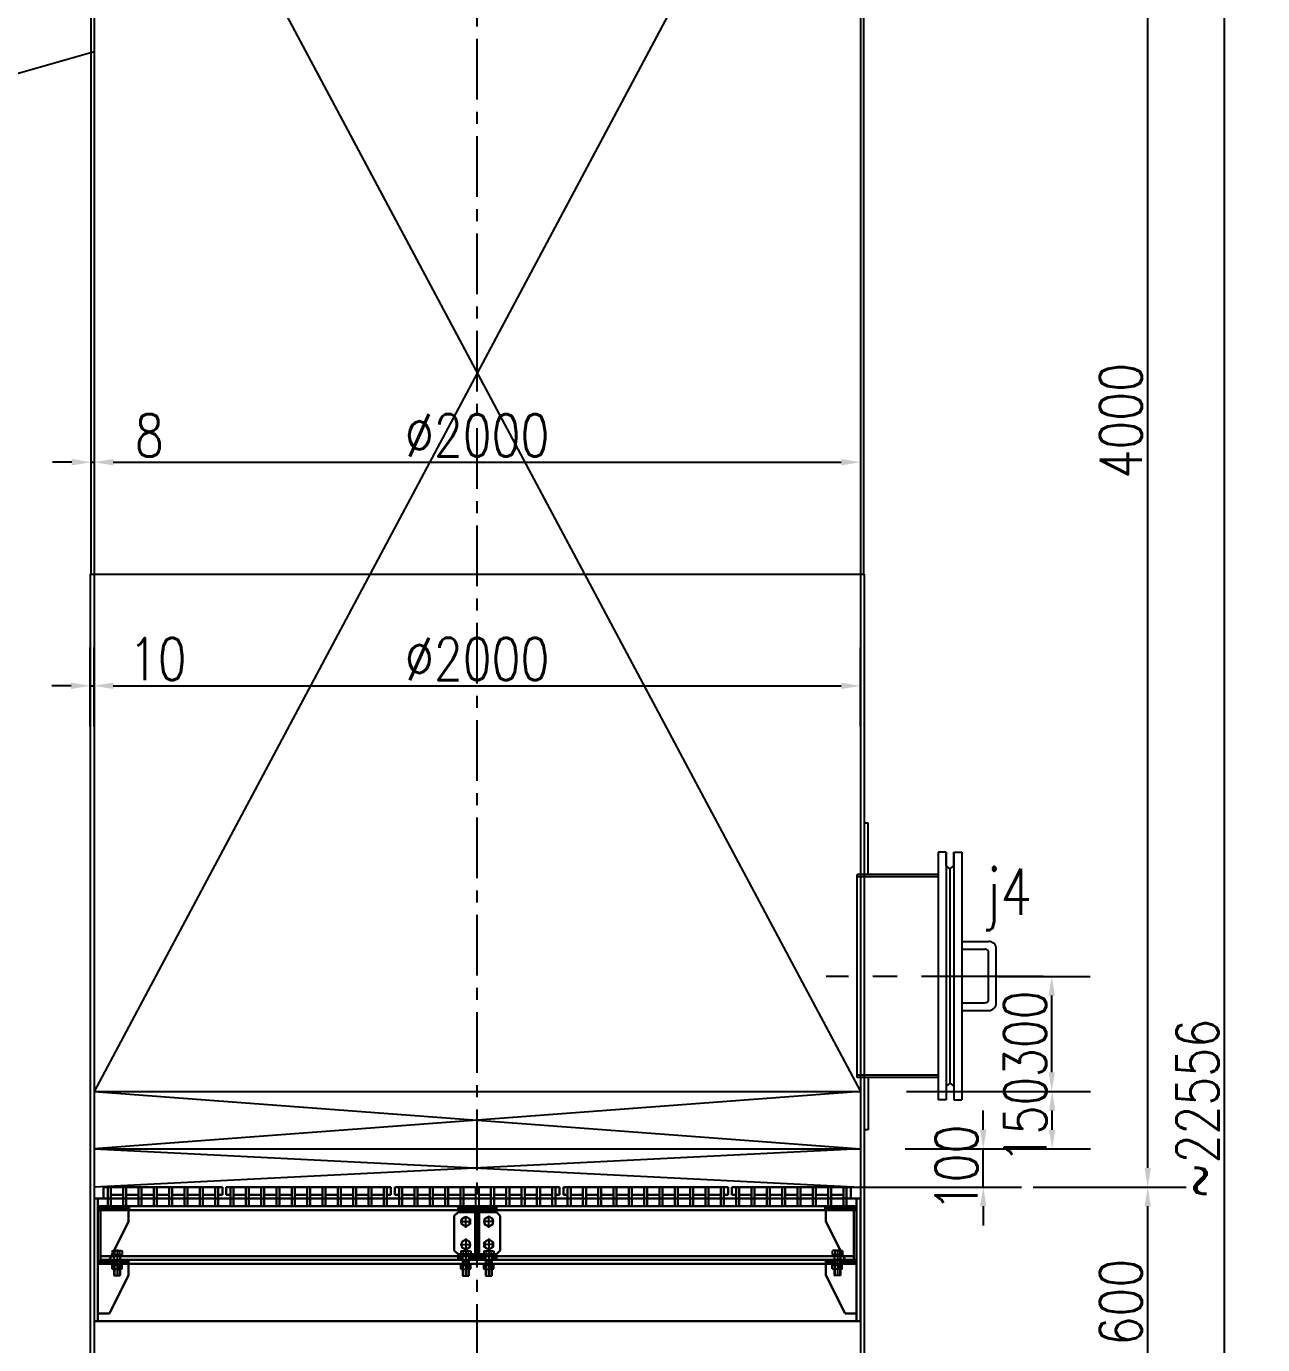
# Model space of a CAD drawing. Header units: millimetres. Extents: x -1286879 to -1269059, y -656245 to -631015.
# Drawn here: x -1284008 to -1280782, y -644098 to -640657 of the extents above; entities that cross this region are included whole.
import ezdxf

# ---------------------------------------------------------------- set-up
doc = ezdxf.new("R2010")
doc.units = ezdxf.units.MM
doc.linetypes.add('CENTER', pattern=[50.8, 31.75, -6.35, 6.35, -6.35])
doc.linetypes.add('EB_DASHDOT', pattern=[39, 30, -3, 3, -3])
doc.layers.get('0').update_dxf_attribs({"linetype": 'CONTINUOUS'})
doc.layers.get('Defpoints').update_dxf_attribs({"linetype": 'CONTINUOUS'})
for name, color, linetype in [('EbLayer1', 7, 'CONTINUOUS'), ('EbLayer2', 1, 'EB_DASHDOT'), ('EbLayer4', 7, 'CONTINUOUS')]:
    doc.layers.add(name, color=color, linetype=linetype)
doc.styles.add('HZ', font='txt.shx', dxfattribs={"width": 0.8, "bigfont": 'hztxt.shx'})
doc.dimstyles.new('gqb100', dxfattribs={"dimscale": 5, "dimtxt": 20, "dimasz": 15, "dimexe": 40, "dimexo": 8, "dimgap": 5, "dimtad": 1, "dimtoh": 1, "dimdec": 0, "dimdsep": 46, "dimtxsty": 'HZ', "dimcen": 5, "dimadec": 0, "dimazin": 0, "dimtfac": 1, "dimtdec": 0, "dimtmove": 0, "dimatfit": 3, "dimfxl": 1, "dimtolj": 1, "dimtzin": 0, "dimarcsym": 0})
pattern_1 = [(45, (-15287.3894, -125606.0307), (-2.24506403, 2.24506403), [])]

# ---------------------------------------------------------------- blocks, each defined once
blk = doc.blocks.new('EB_BLOCK2', base_point=(64.5, -59.9))
at = {"layer": 'EbLayer1'}
for p, q in [((64.5, -46.8), (53.1, -53.4)), ((53.1, -53.4), (53.1, -66.5)), ((53.1, -66.5), (64.5, -73)), ((75.8, -53.4), (64.5, -46.8)), ((64.5, -73), (75.8, -66.5)), ((75.8, -66.5), (75.8, -53.4))]:
    blk.add_line(p, q, dxfattribs=at)
blk.add_circle((64.5, -59.9), 11.3, dxfattribs=at)
at = {"layer": 'EbLayer2', "linetype": 'EB_DASHDOT'}
for p, q in [((78.8, -59.9), (50.1, -59.9)), ((64.5, -76), (64.5, -43.8))]:
    blk.add_line(p, q, dxfattribs=at)
blk = doc.blocks.new('EB_BLOCK1', base_point=(-28.1, -59.9))
at = {"layer": 'EbLayer1'}
for p, q in [((-38.1, -50.1), (-38.1, -69.7)), ((-37.2, -46.8), (-28.1, -46.8)), ((-37.2, -53.4), (-28.1, -53.4)), ((-37.2, -66.5), (-28.1, -66.5)), ((-28.1, -46.8), (-28.1, -73)), ((-28.1, -51.9), (-28.1, -67.9)), ((-28.1, -51.9), (26.9, -51.9)), ((-28.1, -67.9), (26.9, -67.9)), ((-11.1, -51.9), (-11.1, -67.9)), ((26.9, -51.9), (26.9, -67.9)), ((-37.2, -73), (-28.1, -73))]:
    blk.add_line(p, q, dxfattribs=at)
for centre, radius, start, end in [((-31.8, -50.1), 6.34, 148.9424, 211.0576), ((-14.1, -59.9), 24, 164.1807, 195.8193), ((-31.8, -69.7), 6.34, 148.9424, 211.0576)]:
    blk.add_arc(centre, radius, start, end, dxfattribs=at)
at = {"layer": 'EbLayer2', "linetype": 'EB_DASHDOT'}
blk.add_line((-41.1, -59.9), (29.9, -59.9), dxfattribs=at)
at = {"layer": 'EbLayer4'}
for p, q in [((-11.1, -53.1), (-21.1, -51.9)), ((-21.1, -67.9), (-11.1, -66.7)), ((-11.1, -53.1), (26.9, -53.1)), ((-11.1, -66.7), (26.9, -66.7))]:
    blk.add_line(p, q, dxfattribs=at)
blk = doc.blocks.new('*D427')
at = {"color": 0, "lineweight": -2, "ltscale": 0.5}
for p, q in [((-1281270.8, -639686.6), (-1280981.6, -639686.6)), ((-1281081.6, -643636.6), (-1281081.6, -639736.6)), ((-1281210.8, -643686.6), (-1280981.6, -643686.6))]:
    blk.add_line(p, q, dxfattribs=at)
at = {"color": 0, "ltscale": 0.5}
for points in [[(-1281089.9, -639736.6), (-1281073.3, -639736.6), (-1281081.6, -639686.6)], [(-1281089.9, -643636.6), (-1281073.3, -643636.6), (-1281081.6, -643686.6)]]:
    blk.add_solid(points, dxfattribs=at)
at = {"layer": 'Defpoints', "color": 0, "ltscale": 0.5}
for p in [(-1281300.8, -639686.6), (-1281081.6, -639686.6), (-1281240.8, -643686.6)]:
    blk.add_point(p, dxfattribs=at)
at = {"color": 0, "ltscale": 0.5, "insert": (-1281151.6, -641686.6), "char_height": 110, "attachment_point": 5, "rotation": 90, "style": 'HZ'}
blk.add_mtext('\\A1;4000', dxfattribs=at)
blk = doc.blocks.new('*D428')
at = {"color": 0, "lineweight": -2, "ltscale": 0.5}
for p, q in [((-1281471.8, -643136.6), (-1281232.1, -643136.6)), ((-1281332.1, -643386.6), (-1281332.1, -643186.6)), ((-1281467.3, -643436.6), (-1281232.1, -643436.6))]:
    blk.add_line(p, q, dxfattribs=at)
at = {"color": 0, "ltscale": 0.5}
for points in [[(-1281340.4, -643186.6), (-1281323.8, -643186.6), (-1281332.1, -643136.6)], [(-1281340.4, -643386.6), (-1281323.8, -643386.6), (-1281332.1, -643436.6)]]:
    blk.add_solid(points, dxfattribs=at)
at = {"layer": 'Defpoints', "color": 0, "ltscale": 0.5}
for p in [(-1281501.8, -643136.6), (-1281332.1, -643136.6), (-1281497.3, -643436.6)]:
    blk.add_point(p, dxfattribs=at)
at = {"color": 0, "ltscale": 0.5, "insert": (-1281402.1, -643286.6), "char_height": 110, "attachment_point": 5, "rotation": 90, "style": 'HZ'}
blk.add_mtext('\\A1;300', dxfattribs=at)
blk = doc.blocks.new('*D429')
at = {"color": 0, "lineweight": -2, "ltscale": 0.5}
for p, q in [((-1281380.9, -643686.6), (-1280981.6, -643686.6)), ((-1281081.6, -644236.6), (-1281081.6, -643736.6)), ((-1281213.8, -644286.6), (-1280981.6, -644286.6))]:
    blk.add_line(p, q, dxfattribs=at)
at = {"color": 0, "ltscale": 0.5}
for points in [[(-1281089.9, -643736.6), (-1281073.3, -643736.6), (-1281081.6, -643686.6)], [(-1281089.9, -644236.6), (-1281073.3, -644236.6), (-1281081.6, -644286.6)]]:
    blk.add_solid(points, dxfattribs=at)
at = {"layer": 'Defpoints', "color": 0, "ltscale": 0.5}
for p in [(-1281410.9, -643686.6), (-1281081.6, -643686.6), (-1281243.8, -644286.6)]:
    blk.add_point(p, dxfattribs=at)
at = {"color": 0, "ltscale": 0.5, "insert": (-1281151.6, -643986.6), "char_height": 110, "attachment_point": 5, "rotation": 90, "style": 'HZ'}
blk.add_mtext('\\A1;600', dxfattribs=at)
blk = doc.blocks.new('*D431')
at = {"color": 0, "lineweight": -2, "ltscale": 0.5}
for p, q in [((-1283831.7, -642484.5), (-1283831.7, -642278.3)), ((-1281831.7, -642484.5), (-1281831.7, -642278.3)), ((-1283781.7, -642378.3), (-1281881.7, -642378.3))]:
    blk.add_line(p, q, dxfattribs=at)
at = {"color": 0, "ltscale": 0.5}
for points in [[(-1283781.7, -642370), (-1283781.7, -642386.7), (-1283831.7, -642378.3)], [(-1281881.7, -642370), (-1281881.7, -642386.7), (-1281831.7, -642378.3)]]:
    blk.add_solid(points, dxfattribs=at)
at = {"layer": 'Defpoints', "color": 0, "ltscale": 0.5}
for p in [(-1281831.7, -642378.3), (-1283831.7, -642514.5), (-1281831.7, -642514.5)]:
    blk.add_point(p, dxfattribs=at)
at = {"color": 0, "ltscale": 0.5, "insert": (-1282831.7, -642308.3), "char_height": 110, "attachment_point": 5, "style": 'HZ'}
blk.add_mtext('\\A1;%%c2000', dxfattribs=at)
blk = doc.blocks.new('*D432')
at = {"color": 0, "lineweight": -2, "ltscale": 0.5}
for p, q in [((-1283841.7, -642484.5), (-1283841.7, -642278.3)), ((-1283831.7, -642484.5), (-1283831.7, -642278.3)), ((-1283891.7, -642378.3), (-1283941.7, -642378.3)), ((-1283841.7, -642378.3), (-1283831.7, -642378.3)), ((-1283781.7, -642378.3), (-1283599.1, -642378.3))]:
    blk.add_line(p, q, dxfattribs=at)
at = {"color": 0, "ltscale": 0.5}
for points in [[(-1283891.7, -642370), (-1283891.7, -642386.7), (-1283841.7, -642378.3)], [(-1283781.7, -642370), (-1283781.7, -642386.7), (-1283831.7, -642378.3)]]:
    blk.add_solid(points, dxfattribs=at)
at = {"layer": 'Defpoints', "color": 0, "ltscale": 0.5}
for p in [(-1283831.7, -642378.3), (-1283841.7, -642514.5), (-1283831.7, -642514.5)]:
    blk.add_point(p, dxfattribs=at)
at = {"color": 0, "ltscale": 0.5, "insert": (-1283665.4, -642308.3), "char_height": 110, "attachment_point": 5, "style": 'HZ'}
blk.add_mtext('\\A1;10', dxfattribs=at)
blk = doc.blocks.new('*D433')
at = {"color": 0, "lineweight": -2, "ltscale": 0.5}
for p, q in [((-1281510.9, -643536.6), (-1281510.9, -643486.6)), ((-1281645.3, -643586.6), (-1281410.9, -643586.6)), ((-1281510.9, -643686.6), (-1281510.9, -643586.6)), ((-1281906.1, -643686.6), (-1281410.9, -643686.6)), ((-1281510.9, -643736.6), (-1281510.9, -643786.6))]:
    blk.add_line(p, q, dxfattribs=at)
at = {"color": 0, "ltscale": 0.5}
for points in [[(-1281519.2, -643536.6), (-1281502.6, -643536.6), (-1281510.9, -643586.6)], [(-1281519.2, -643736.6), (-1281502.6, -643736.6), (-1281510.9, -643686.6)]]:
    blk.add_solid(points, dxfattribs=at)
at = {"layer": 'Defpoints', "color": 0, "ltscale": 0.5}
for p in [(-1281675.3, -643586.6), (-1281510.9, -643586.6), (-1281936.1, -643686.6)]:
    blk.add_point(p, dxfattribs=at)
at = {"color": 0, "ltscale": 0.5, "insert": (-1281580.9, -643636.6), "char_height": 110, "attachment_point": 5, "rotation": 90, "style": 'HZ'}
blk.add_mtext('\\A1;100', dxfattribs=at)
blk = doc.blocks.new('*D434')
at = {"color": 0, "lineweight": -2, "ltscale": 0.5}
for p, q in [((-1281710.9, -643436.6), (-1281231.1, -643436.6)), ((-1281331.1, -643536.6), (-1281331.1, -643486.6)), ((-1281714.4, -643586.6), (-1281231.1, -643586.6))]:
    blk.add_line(p, q, dxfattribs=at)
at = {"color": 0, "ltscale": 0.5}
for points in [[(-1281339.4, -643486.6), (-1281322.7, -643486.6), (-1281331.1, -643436.6)], [(-1281339.4, -643536.6), (-1281322.7, -643536.6), (-1281331.1, -643586.6)]]:
    blk.add_solid(points, dxfattribs=at)
at = {"layer": 'Defpoints', "color": 0, "ltscale": 0.5}
for p in [(-1281740.9, -643436.6), (-1281331.1, -643436.6), (-1281744.4, -643586.6)]:
    blk.add_point(p, dxfattribs=at)
at = {"color": 0, "ltscale": 0.5, "insert": (-1281401.1, -643511.6), "char_height": 110, "attachment_point": 5, "rotation": 90, "style": 'HZ'}
blk.add_mtext('\\A1;150', dxfattribs=at)
blk = doc.blocks.new('*D435')
at = {"color": 0, "lineweight": -2, "ltscale": 0.5}
for p, q in [((-1283831.7, -641688.6), (-1283831.7, -641894.8)), ((-1281831.7, -641688.6), (-1281831.7, -641894.8)), ((-1283781.7, -641794.8), (-1281881.7, -641794.8))]:
    blk.add_line(p, q, dxfattribs=at)
at = {"color": 0, "ltscale": 0.5}
for points in [[(-1283781.7, -641786.4), (-1283781.7, -641803.1), (-1283831.7, -641794.8)], [(-1281881.7, -641786.4), (-1281881.7, -641803.1), (-1281831.7, -641794.8)]]:
    blk.add_solid(points, dxfattribs=at)
at = {"layer": 'Defpoints', "color": 0, "ltscale": 0.5}
for p in [(-1283831.7, -641658.6), (-1281831.7, -641658.6), (-1281831.7, -641794.8)]:
    blk.add_point(p, dxfattribs=at)
at = {"color": 0, "ltscale": 0.5, "insert": (-1282831.7, -641724.8), "char_height": 110, "attachment_point": 5, "style": 'HZ'}
blk.add_mtext('\\A1;%%c2000', dxfattribs=at)
blk = doc.blocks.new('*D436')
at = {"color": 0, "lineweight": -2, "ltscale": 0.5}
for p, q in [((-1283839.7, -641688.6), (-1283839.7, -641894.8)), ((-1283831.7, -641688.6), (-1283831.7, -641894.8)), ((-1283889.7, -641794.8), (-1283939.7, -641794.8)), ((-1283839.7, -641794.8), (-1283831.7, -641794.8)), ((-1283781.7, -641794.8), (-1283643.1, -641794.8))]:
    blk.add_line(p, q, dxfattribs=at)
at = {"color": 0, "ltscale": 0.5}
for points in [[(-1283889.7, -641786.4), (-1283889.7, -641803.1), (-1283839.7, -641794.8)], [(-1283781.7, -641786.4), (-1283781.7, -641803.1), (-1283831.7, -641794.8)]]:
    blk.add_solid(points, dxfattribs=at)
at = {"layer": 'Defpoints', "color": 0, "ltscale": 0.5}
for p in [(-1283839.7, -641658.6), (-1283831.7, -641658.6), (-1283831.7, -641794.8)]:
    blk.add_point(p, dxfattribs=at)
at = {"color": 0, "ltscale": 0.5, "insert": (-1283687.4, -641724.8), "char_height": 110, "attachment_point": 5, "style": 'HZ'}
blk.add_mtext('\\A1;8', dxfattribs=at)
blk = doc.blocks.new('*D339')
at = {"color": 0, "lineweight": -2, "ltscale": 0.5}
for p, q in [((-1282506.7, -632203.6), (-1280781.7, -632203.6)), ((-1280881.7, -632253.6), (-1280881.7, -654709.3)), ((-1280961.4, -654759.3), (-1280781.7, -654759.3))]:
    blk.add_line(p, q, dxfattribs=at)
at = {"color": 0, "ltscale": 0.5}
for points in [[(-1280890.1, -632253.6), (-1280873.4, -632253.6), (-1280881.7, -632203.6)], [(-1280890.1, -654709.3), (-1280873.4, -654709.3), (-1280881.7, -654759.3)]]:
    blk.add_solid(points, dxfattribs=at)
at = {"layer": 'Defpoints', "color": 0, "ltscale": 0.5}
for p in [(-1282536.7, -632203.6), (-1280991.4, -654759.3), (-1280881.7, -654759.3)]:
    blk.add_point(p, dxfattribs=at)
at = {"color": 0, "ltscale": 0.5, "insert": (-1280951.7, -643481.4), "char_height": 110, "attachment_point": 5, "rotation": 90, "style": 'HZ'}
blk.add_mtext('\\A1;~22556', dxfattribs=at)

msp = doc.modelspace()

# ---------------------------------------------------------------- hatches: boundary and pattern name
at = {"ltscale": 0.5}
h = msp.add_hatch(dxfattribs=at)
h.set_pattern_fill('ANSI31', color=256, style=0)
h.set_pattern_definition([(135, (-2550376.083, -125606.0307), (2.24506403, 2.24506403), [])])
h.paths.add_polyline_path([(-1283821.7, -643746.6), (-1283821.7, -643736.6), (-1283741.7, -643736.6), (-1283741.7, -643746.6)])
h.paths.add_polyline_path([(-1283821.7, -643886.6), (-1283821.7, -643876.6), (-1283779.7, -643876.6), (-1283779.7, -643886.6)])
h.paths.add_polyline_path([(-1283741.7, -643876.6), (-1283741.7, -643886.6), (-1283763.7, -643886.6), (-1283763.7, -643876.6)])
h = msp.add_hatch(dxfattribs=at)
h.set_pattern_fill('ANSI31', color=256, style=0)
h.set_pattern_definition(pattern_1)
h.paths.add_polyline_path([(-1282831.7, -643746.6), (-1282831.7, -643736.6), (-1282835.7, -643736.6), (-1282881.7, -643736.6), (-1282881.7, -643746.6)])
h.paths.add_polyline_path([(-1282781.7, -643746.6), (-1282781.7, -643736.6), (-1282831.7, -643736.6), (-1282831.7, -643746.6)])
h = msp.add_hatch()
h.set_pattern_fill('ANSI31', color=256, scale=0.5, style=0)
h.set_pattern_definition([(135, (-2819282.8306, 49915.2767), (1.1225320151, 1.1225320151), [])])
h.paths.add_polyline_path([(-1282843.7, -643746.6), (-1282835.7, -643746.6), (-1282835.7, -643754.6)])
h = msp.add_hatch(dxfattribs=at)
h.set_pattern_fill('ANSI31', color=256, style=0)
h.set_pattern_definition(pattern_1)
h.paths.add_polyline_path([(-1282831.7, -643866.6), (-1282827.7, -643866.6), (-1282827.7, -643746.6), (-1282831.7, -643746.6)])
h.paths.add_polyline_path([(-1282835.7, -643866.6), (-1282831.7, -643866.6), (-1282831.7, -643746.6), (-1282835.7, -643746.6)])
h = msp.add_hatch()
h.set_pattern_fill('ANSI31', color=256, scale=0.5, style=0)
h.set_pattern_definition([(45, (253619.3583, 49915.2767), (-1.1225320151, 1.1225320151), [])])
h.paths.add_polyline_path([(-1282819.7, -643746.6), (-1282827.7, -643746.6), (-1282827.7, -643754.6)])
h = msp.add_hatch(dxfattribs=at)
h.set_pattern_fill('ANSI31', color=256, style=0)
h.set_pattern_definition(pattern_1)
h.paths.add_polyline_path([(-1281841.7, -643746.6), (-1281841.7, -643736.6), (-1281921.7, -643736.6), (-1281921.7, -643746.6)])
h.paths.add_polyline_path([(-1281841.7, -643886.6), (-1281841.7, -643876.6), (-1281883.7, -643876.6), (-1281883.7, -643886.6)])
h.paths.add_polyline_path([(-1281921.7, -643876.6), (-1281921.7, -643886.6), (-1281899.7, -643886.6), (-1281899.7, -643876.6)])
h = msp.add_hatch(dxfattribs=at)
h.set_pattern_fill('ANSI31', color=256, style=0)
h.set_pattern_definition(pattern_1)
h.paths.add_polyline_path([(-1282869.7, -643876.6), (-1282869.7, -643866.6), (-1282881.7, -643866.6), (-1282881.7, -643876.6)])
h.paths.add_polyline_path([(-1282853.7, -643876.6), (-1282831.7, -643876.6), (-1282831.7, -643866.6), (-1282853.7, -643866.6)])
h.paths.add_polyline_path([(-1282809.7, -643876.6), (-1282809.7, -643866.6), (-1282831.7, -643866.6), (-1282831.7, -643876.6)])
h.paths.add_polyline_path([(-1282781.7, -643876.6), (-1282781.7, -643866.6), (-1282793.7, -643866.6), (-1282793.7, -643876.6)])
h = msp.add_hatch()
h.set_pattern_fill('ANSI31', color=256, scale=0.5, style=0)
h.set_pattern_definition([(225, (-2819282.8306, -1337528.3804), (1.1225320151, -1.1225320151), [])])
h.paths.add_polyline_path([(-1282843.7, -643866.6), (-1282835.7, -643866.6), (-1282835.7, -643858.6)])
h = msp.add_hatch()
h.set_pattern_fill('ANSI31', color=256, scale=0.5, style=0)
h.set_pattern_definition([(315, (253619.3583, -1337528.3804), (-1.1225320151, -1.1225320151), [])])
h.paths.add_polyline_path([(-1282819.7, -643866.6), (-1282827.7, -643866.6), (-1282827.7, -643858.6)])

# ---------------------------------------------------------------- linework, layer by layer
at = {"linetype": 'CENTER', "ltscale": 5}
msp.add_line((-1282831.7, -654818.5), (-1282831.7, -631981.8), dxfattribs=at)
at = {"color": 4, "ltscale": 0.5}
for p, q in [((-1283839.7, -632986.6), (-1283839.7, -642086.6)), ((-1283831.7, -632986.6), (-1283831.7, -652136.6)), ((-1281831.7, -632986.6), (-1281831.7, -652136.6)), ((-1281823.7, -632986.6), (-1281823.7, -642086.6)), ((-1283841.7, -642086.6), (-1283841.7, -652136.6)), ((-1283841.7, -642086.6), (-1281821.7, -642086.6)), ((-1281821.7, -642086.6), (-1281821.7, -652136.6)), ((-1281628.6, -642870.5), (-1281839.7, -642870.5)), ((-1281628.6, -642876.5), (-1281839.7, -642876.5)), ((-1281628.6, -643394.5), (-1281839.7, -643394.5)), ((-1281628.6, -643400.5), (-1281839.7, -643400.5))]:
    msp.add_line(p, q, dxfattribs=at)
at = {"ltscale": 0.5}
for p, q in [((-1281831.7, -639686.6), (-1283831.7, -643436.6)), ((-1283831.7, -639686.6), (-1281831.7, -643436.6)), ((-1284639.8, -640955.5), (-1283831.7, -640722.8)), ((-1281628.6, -642812.5), (-1281628.6, -643458.6)), ((-1281608.1, -642812.5), (-1281628.6, -642812.5)), ((-1281608.1, -642812.5), (-1281608.1, -643458.6)), ((-1281608.1, -642848.2), (-1281608.1, -642812.5)), ((-1281587.4, -642812.5), (-1281587.4, -643458.6)), ((-1281587.4, -642848.2), (-1281587.4, -642812.5)), ((-1281587.4, -642812.5), (-1281566.8, -642812.5)), ((-1281566.8, -642812.5), (-1281566.8, -643458.6)), ((-1281597.7, -642855.8), (-1281608.1, -642847.9)), ((-1281597.7, -642855.8), (-1281587.4, -642847.9)), ((-1281597.7, -642855.8), (-1281597.7, -643415.2)), ((-1281597.7, -642855.8), (-1281597.7, -643415.2)), ((-1281566.8, -643045.2), (-1281496.8, -643045.2)), ((-1281566.8, -643065.2), (-1281506.8, -643065.2)), ((-1281496.8, -643195.6), (-1281496.8, -643075.2)), ((-1281476.8, -643205.6), (-1281476.8, -643065.2)), ((-1281566.5, -643205.6), (-1281506.8, -643205.6)), ((-1281566.4, -643225.6), (-1281496.8, -643225.6)), ((-1281597.7, -643415.2), (-1281608.1, -643423.1)), ((-1281608.1, -643422.9), (-1281608.1, -643458.6)), ((-1281597.7, -643415.2), (-1281587.4, -643423.1)), ((-1281587.4, -643422.9), (-1281587.4, -643458.6)), ((-1281608.1, -643458.6), (-1281628.6, -643458.6)), ((-1281587.4, -643458.6), (-1281566.8, -643458.6)), ((-1282835.7, -643754.5), (-1282839.4, -643754.5)), ((-1282835.7, -643758.5), (-1282839.4, -643758.5)), ((-1282835.7, -643762.5), (-1282839.4, -643762.5)), ((-1282835.7, -643766.5), (-1282839.4, -643766.5)), ((-1282835.7, -643770.5), (-1282839.4, -643770.5)), ((-1282835.7, -643774.5), (-1282839.4, -643774.5)), ((-1282835.7, -643778.5), (-1282839.4, -643778.5)), ((-1282827.7, -643754.5), (-1282824.1, -643754.5)), ((-1282827.7, -643758.5), (-1282824.1, -643758.5)), ((-1282827.7, -643762.5), (-1282824.1, -643762.5)), ((-1282827.7, -643766.5), (-1282824.1, -643766.5)), ((-1282827.7, -643770.5), (-1282824.1, -643770.5)), ((-1282827.7, -643774.5), (-1282824.1, -643774.5)), ((-1282827.7, -643778.5), (-1282824.1, -643778.5)), ((-1282835.7, -643782.5), (-1282839.4, -643782.5)), ((-1282835.7, -643786.5), (-1282839.4, -643786.5)), ((-1282835.7, -643790.5), (-1282839.4, -643790.5)), ((-1282835.7, -643794.5), (-1282839.4, -643794.5)), ((-1282835.7, -643798.5), (-1282839.4, -643798.5)), ((-1282835.7, -643802.5), (-1282839.4, -643802.5)), ((-1282835.7, -643806.5), (-1282839.4, -643806.5)), ((-1282835.7, -643810.5), (-1282839.4, -643810.5)), ((-1282835.7, -643814.5), (-1282839.4, -643814.5)), ((-1282827.7, -643782.5), (-1282824.1, -643782.5)), ((-1282827.7, -643786.5), (-1282824.1, -643786.5)), ((-1282827.7, -643790.5), (-1282824.1, -643790.5)), ((-1282827.7, -643794.5), (-1282824.1, -643794.5)), ((-1282827.7, -643798.5), (-1282824.1, -643798.5)), ((-1282827.7, -643802.5), (-1282824.1, -643802.5)), ((-1282827.7, -643806.5), (-1282824.1, -643806.5)), ((-1282827.7, -643810.5), (-1282824.1, -643810.5)), ((-1282827.7, -643814.5), (-1282824.1, -643814.5)), ((-1282835.7, -643818.5), (-1282839.4, -643818.5)), ((-1282835.7, -643822.5), (-1282839.4, -643822.5)), ((-1282835.7, -643826.5), (-1282839.4, -643826.5)), ((-1282835.7, -643830.5), (-1282839.4, -643830.5)), ((-1282835.7, -643834.5), (-1282839.4, -643834.5)), ((-1282835.7, -643838.5), (-1282839.4, -643838.5)), ((-1282835.7, -643842.5), (-1282839.4, -643842.5)), ((-1282835.7, -643846.5), (-1282839.4, -643846.5)), ((-1282835.7, -643850.5), (-1282839.4, -643850.5)), ((-1282827.7, -643818.5), (-1282824.1, -643818.5)), ((-1282827.7, -643822.5), (-1282824.1, -643822.5)), ((-1282827.7, -643826.5), (-1282824.1, -643826.5)), ((-1282827.7, -643830.5), (-1282824.1, -643830.5)), ((-1282827.7, -643834.5), (-1282824.1, -643834.5)), ((-1282827.7, -643838.5), (-1282824.1, -643838.5)), ((-1282827.7, -643842.5), (-1282824.1, -643842.5)), ((-1282827.7, -643846.5), (-1282824.1, -643846.5)), ((-1282827.7, -643850.5), (-1282824.1, -643850.5)), ((-1282835.7, -643854.5), (-1282839.4, -643854.5)), ((-1282835.7, -643858.5), (-1282839.4, -643858.5)), ((-1282827.7, -643854.5), (-1282824.1, -643854.5)), ((-1282827.7, -643858.5), (-1282824.1, -643858.5))]:
    msp.add_line(p, q, dxfattribs=at)
at = {"color": 6, "ltscale": 0.5}
for p, q in [((-1281811.7, -642736.6), (-1281821.7, -642736.6)), ((-1281811.7, -642870.5), (-1281811.7, -642736.6)), ((-1281811.7, -643400.5), (-1281811.7, -643536.6)), ((-1281811.7, -643536.6), (-1281821.7, -643536.6))]:
    msp.add_line(p, q, dxfattribs=at)
at = {"linetype": 'CENTER', "ltscale": 10}
msp.add_line((-1281354.2, -643136.6), (-1281921.3, -643136.6), dxfattribs=at)
for p, q in [((-1283831.7, -643436.6), (-1281831.7, -643436.6)), ((-1281831.7, -643436.6), (-1283831.7, -643586.6)), ((-1283831.7, -643436.6), (-1281831.7, -643586.6)), ((-1283831.7, -643586.6), (-1281831.7, -643586.6)), ((-1281831.7, -643586.6), (-1283831.7, -643686.6)), ((-1283831.7, -643586.6), (-1281831.7, -643686.6))]:
    msp.add_line(p, q)
at = {"color": 1, "lineweight": 30}
for p, q in [((-1283806.7, -643686.6), (-1283496.7, -643686.6)), ((-1283806.7, -643686.6), (-1283806.7, -643716.6)), ((-1283795.7, -643686.6), (-1283795.7, -643736.6)), ((-1283787.7, -643686.6), (-1283787.7, -643736.6)), ((-1283787.7, -643706.6), (-1283755.7, -643706.6)), ((-1283755.7, -643686.6), (-1283755.7, -643736.6)), ((-1283747.7, -643686.6), (-1283747.7, -643736.6)), ((-1283747.7, -643706.6), (-1283715.7, -643706.6)), ((-1283715.7, -643686.6), (-1283715.7, -643736.6)), ((-1283707.7, -643686.6), (-1283707.7, -643736.6)), ((-1283707.7, -643706.6), (-1283675.7, -643706.6)), ((-1283675.7, -643686.6), (-1283675.7, -643736.6)), ((-1283667.7, -643686.6), (-1283667.7, -643736.6)), ((-1283667.7, -643706.6), (-1283635.7, -643706.6)), ((-1283635.7, -643686.6), (-1283635.7, -643736.6)), ((-1283627.7, -643686.6), (-1283627.7, -643736.6)), ((-1283627.7, -643706.6), (-1283595.7, -643706.6)), ((-1283595.7, -643686.6), (-1283595.7, -643736.6)), ((-1283587.7, -643686.6), (-1283587.7, -643736.6)), ((-1283587.7, -643706.6), (-1283555.7, -643706.6)), ((-1283555.7, -643686.6), (-1283555.7, -643736.6)), ((-1283547.7, -643686.6), (-1283547.7, -643736.6)), ((-1283547.7, -643706.6), (-1283515.7, -643706.6)), ((-1283515.7, -643686.6), (-1283515.7, -643736.6)), ((-1283507.7, -643686.6), (-1283507.7, -643736.6)), ((-1283507.7, -643706.6), (-1283496.7, -643706.6)), ((-1283496.7, -643686.6), (-1283496.7, -643706.6)), ((-1283486.7, -643686.6), (-1283056.7, -643686.6)), ((-1283486.7, -643686.6), (-1283486.7, -643706.6)), ((-1283486.7, -643706.6), (-1283475.7, -643706.6)), ((-1283475.7, -643686.6), (-1283475.7, -643736.6)), ((-1283467.7, -643686.6), (-1283467.7, -643736.6)), ((-1283467.7, -643706.6), (-1283435.7, -643706.6)), ((-1283435.7, -643686.6), (-1283435.7, -643736.6)), ((-1283427.7, -643686.6), (-1283427.7, -643736.6)), ((-1283427.7, -643706.6), (-1283395.7, -643706.6)), ((-1283395.7, -643686.6), (-1283395.7, -643736.6)), ((-1283387.7, -643686.6), (-1283387.7, -643736.6)), ((-1283387.7, -643706.6), (-1283355.7, -643706.6)), ((-1283355.7, -643686.6), (-1283355.7, -643736.6)), ((-1283347.7, -643686.6), (-1283347.7, -643736.6)), ((-1283347.7, -643706.6), (-1283315.7, -643706.6)), ((-1283315.7, -643686.6), (-1283315.7, -643736.6)), ((-1283307.7, -643686.6), (-1283307.7, -643736.6)), ((-1283307.7, -643706.6), (-1283275.7, -643706.6)), ((-1283275.7, -643686.6), (-1283275.7, -643736.6)), ((-1283267.7, -643686.6), (-1283267.7, -643736.6)), ((-1283267.7, -643706.6), (-1283235.7, -643706.6)), ((-1283235.7, -643686.6), (-1283235.7, -643736.6)), ((-1283227.7, -643686.6), (-1283227.7, -643736.6)), ((-1283227.7, -643706.6), (-1283195.7, -643706.6)), ((-1283195.7, -643686.6), (-1283195.7, -643736.6)), ((-1283187.7, -643686.6), (-1283187.7, -643736.6)), ((-1283187.7, -643706.6), (-1283155.7, -643706.6)), ((-1283155.7, -643686.6), (-1283155.7, -643736.6)), ((-1283147.7, -643686.6), (-1283147.7, -643736.6)), ((-1283147.7, -643706.6), (-1283115.7, -643706.6)), ((-1283115.7, -643686.6), (-1283115.7, -643736.6)), ((-1283107.7, -643686.6), (-1283107.7, -643736.6)), ((-1283107.7, -643706.6), (-1283075.7, -643706.6)), ((-1283075.7, -643686.6), (-1283075.7, -643736.6)), ((-1283067.7, -643686.6), (-1283067.7, -643736.6)), ((-1283067.7, -643706.6), (-1283056.7, -643706.6)), ((-1283056.7, -643686.6), (-1283056.7, -643706.6)), ((-1283046.7, -643686.6), (-1283046.7, -643706.6)), ((-1283046.7, -643686.6), (-1282616.7, -643686.6)), ((-1283046.7, -643706.6), (-1283035.7, -643706.6)), ((-1283035.7, -643686.6), (-1283035.7, -643736.6)), ((-1283027.7, -643686.6), (-1283027.7, -643736.6)), ((-1283027.7, -643706.6), (-1282995.7, -643706.6)), ((-1282995.7, -643686.6), (-1282995.7, -643736.6)), ((-1282987.7, -643686.6), (-1282987.7, -643736.6)), ((-1282987.7, -643706.6), (-1282955.7, -643706.6)), ((-1282955.7, -643686.6), (-1282955.7, -643736.6)), ((-1282947.7, -643686.6), (-1282947.7, -643736.6)), ((-1282947.7, -643706.6), (-1282915.7, -643706.6)), ((-1282915.7, -643686.6), (-1282915.7, -643736.6)), ((-1282907.7, -643686.6), (-1282907.7, -643736.6)), ((-1282907.7, -643706.6), (-1282875.7, -643706.6)), ((-1282875.7, -643686.6), (-1282875.7, -643736.6)), ((-1282867.7, -643686.6), (-1282867.7, -643736.6)), ((-1282867.7, -643706.6), (-1282835.7, -643706.6)), ((-1282827.7, -643706.6), (-1282795.7, -643706.6)), ((-1282795.7, -643686.6), (-1282795.7, -643736.6)), ((-1282787.7, -643686.6), (-1282787.7, -643736.6)), ((-1282787.7, -643706.6), (-1282755.7, -643706.6)), ((-1282755.7, -643686.6), (-1282755.7, -643736.6)), ((-1282747.7, -643686.6), (-1282747.7, -643736.6)), ((-1282747.7, -643706.6), (-1282715.7, -643706.6)), ((-1282715.7, -643686.6), (-1282715.7, -643736.6)), ((-1282707.7, -643686.6), (-1282715.7, -643686.6)), ((-1282707.7, -643686.6), (-1282707.7, -643736.6)), ((-1282707.7, -643706.6), (-1282675.7, -643706.6)), ((-1282675.7, -643686.6), (-1282675.7, -643736.6)), ((-1282667.7, -643686.6), (-1282667.7, -643736.6)), ((-1282667.7, -643706.6), (-1282635.7, -643706.6)), ((-1282635.7, -643686.6), (-1282635.7, -643736.6)), ((-1282627.7, -643686.6), (-1282627.7, -643736.6)), ((-1282627.7, -643706.6), (-1282616.7, -643706.6)), ((-1282616.7, -643686.6), (-1282616.7, -643706.6)), ((-1282606.7, -643686.6), (-1282606.7, -643706.6)), ((-1282606.7, -643686.6), (-1282176.7, -643686.6)), ((-1282606.7, -643706.6), (-1282595.7, -643706.6)), ((-1282595.7, -643686.6), (-1282595.7, -643736.6)), ((-1282587.7, -643686.6), (-1282587.7, -643736.6)), ((-1282587.7, -643706.6), (-1282555.7, -643706.6)), ((-1282555.7, -643686.6), (-1282555.7, -643736.6)), ((-1282547.7, -643686.6), (-1282547.7, -643736.6)), ((-1282547.7, -643706.6), (-1282515.7, -643706.6)), ((-1282515.7, -643686.6), (-1282515.7, -643736.6)), ((-1282507.7, -643686.6), (-1282507.7, -643736.6)), ((-1282507.7, -643706.6), (-1282475.7, -643706.6)), ((-1282475.7, -643686.6), (-1282475.7, -643736.6)), ((-1282467.7, -643686.6), (-1282467.7, -643736.6)), ((-1282467.7, -643706.6), (-1282435.7, -643706.6)), ((-1282435.7, -643686.6), (-1282435.7, -643736.6)), ((-1282427.7, -643686.6), (-1282427.7, -643736.6)), ((-1282427.7, -643706.6), (-1282395.7, -643706.6)), ((-1282395.7, -643686.6), (-1282395.7, -643736.6)), ((-1282387.7, -643686.6), (-1282387.7, -643736.6)), ((-1282387.7, -643706.6), (-1282355.7, -643706.6)), ((-1282355.7, -643686.6), (-1282355.7, -643736.6)), ((-1282347.7, -643686.6), (-1282347.7, -643736.6)), ((-1282347.7, -643706.6), (-1282315.7, -643706.6)), ((-1282315.7, -643686.6), (-1282315.7, -643736.6)), ((-1282307.7, -643686.6), (-1282307.7, -643736.6)), ((-1282307.7, -643706.6), (-1282275.7, -643706.6)), ((-1282275.7, -643686.6), (-1282275.7, -643736.6)), ((-1282267.7, -643686.6), (-1282267.7, -643736.6)), ((-1282267.7, -643706.6), (-1282235.7, -643706.6)), ((-1282235.7, -643686.6), (-1282235.7, -643736.6)), ((-1282227.7, -643686.6), (-1282227.7, -643736.6)), ((-1282227.7, -643706.6), (-1282195.7, -643706.6)), ((-1282195.7, -643686.6), (-1282195.7, -643736.6)), ((-1282187.7, -643686.6), (-1282187.7, -643736.6)), ((-1282187.7, -643706.6), (-1282176.7, -643706.6)), ((-1282176.7, -643686.6), (-1282176.7, -643706.6)), ((-1282166.7, -643686.6), (-1281856.7, -643686.6)), ((-1282166.7, -643686.6), (-1282166.7, -643706.6)), ((-1282166.7, -643706.6), (-1282155.7, -643706.6)), ((-1282155.7, -643686.6), (-1282155.7, -643736.6)), ((-1282147.7, -643686.6), (-1282147.7, -643736.6)), ((-1282147.7, -643706.6), (-1282115.7, -643706.6)), ((-1282115.7, -643686.6), (-1282115.7, -643736.6)), ((-1282107.7, -643686.6), (-1282107.7, -643736.6)), ((-1282107.7, -643706.6), (-1282075.7, -643706.6)), ((-1282075.7, -643686.6), (-1282075.7, -643736.6)), ((-1282067.7, -643686.6), (-1282067.7, -643736.6)), ((-1282067.7, -643706.6), (-1282035.7, -643706.6)), ((-1282035.7, -643686.6), (-1282035.7, -643736.6)), ((-1282027.7, -643686.6), (-1282027.7, -643736.6)), ((-1282027.7, -643706.6), (-1281995.7, -643706.6)), ((-1281995.7, -643686.6), (-1281995.7, -643736.6)), ((-1281987.7, -643686.6), (-1281987.7, -643736.6)), ((-1281987.7, -643706.6), (-1281955.7, -643706.6)), ((-1281955.7, -643686.6), (-1281955.7, -643736.6)), ((-1281947.7, -643686.6), (-1281947.7, -643736.6)), ((-1281947.7, -643706.6), (-1281915.7, -643706.6)), ((-1281915.7, -643686.6), (-1281915.7, -643736.6)), ((-1281907.7, -643686.6), (-1281907.7, -643736.6)), ((-1281907.7, -643706.6), (-1281875.7, -643706.6)), ((-1281875.7, -643686.6), (-1281875.7, -643736.6)), ((-1281867.7, -643686.6), (-1281867.7, -643736.6)), ((-1281856.7, -643686.6), (-1281856.7, -643716.6)), ((-1283806.7, -643716.6), (-1283795.7, -643716.6)), ((-1282907.7, -643736.6), (-1283795.7, -643736.6)), ((-1282867.7, -643736.6), (-1282875.7, -643736.6)), ((-1282827.7, -643736.6), (-1282835.7, -643736.6)), ((-1282787.7, -643736.6), (-1282795.7, -643736.6)), ((-1282747.7, -643736.6), (-1282755.7, -643736.6)), ((-1281867.7, -643736.6), (-1282715.7, -643736.6)), ((-1281867.7, -643716.6), (-1281856.7, -643716.6))]:
    msp.add_line(p, q, dxfattribs=at)
at = {"color": 1}
for p, q in [((-1282907.7, -643686.6), (-1282915.7, -643686.6)), ((-1282867.7, -643686.6), (-1282875.7, -643686.6)), ((-1282835.7, -643686.6), (-1282835.7, -643736.6)), ((-1282827.7, -643686.6), (-1282835.7, -643686.6)), ((-1282827.7, -643686.6), (-1282827.7, -643736.6)), ((-1282787.7, -643686.6), (-1282795.7, -643686.6)), ((-1282747.7, -643686.6), (-1282755.7, -643686.6))]:
    msp.add_line(p, q, dxfattribs=at)
at = {"ltscale": 0.5}
for centre, radius, start, end in [((-1281496.8, -643065.2), 20, 0, 90), ((-1281506.8, -643075.2), 10, 0, 90), ((-1281506.8, -643195.6), 10, 270, 0), ((-1281496.8, -643205.6), 20, 270, 0)]:
    msp.add_arc(centre, radius, start, end, dxfattribs=at)
at = {"layer": 'EbLayer1'}
for p, q in [((-1283784.8, -643890.3), (-1283758.7, -643890.3)), ((-1283784.8, -643899.4), (-1283784.8, -643890.3)), ((-1283781.5, -643889.4), (-1283761.9, -643889.4)), ((-1283781.5, -643900.3), (-1283761.9, -643900.3)), ((-1283779.7, -643890.3), (-1283763.7, -643890.3)), ((-1283778.3, -643899.4), (-1283778.3, -643890.3)), ((-1283765.2, -643899.4), (-1283765.2, -643890.3)), ((-1283758.7, -643899.4), (-1283758.7, -643890.3)), ((-1282874.8, -643890.6), (-1282848.7, -643890.6)), ((-1282874.8, -643899.6), (-1282874.8, -643890.6)), ((-1282871.5, -643889.6), (-1282851.9, -643889.6)), ((-1282871.5, -643900.6), (-1282851.9, -643900.6)), ((-1282869.7, -643890.6), (-1282853.7, -643890.6)), ((-1282868.3, -643899.6), (-1282868.3, -643890.6)), ((-1282855.2, -643899.6), (-1282855.2, -643890.6)), ((-1282848.7, -643899.6), (-1282848.7, -643890.6)), ((-1282814.8, -643899.6), (-1282814.8, -643890.6)), ((-1282814.8, -643890.6), (-1282788.7, -643890.6)), ((-1282811.5, -643889.6), (-1282791.9, -643889.6)), ((-1282811.5, -643900.6), (-1282791.9, -643900.6)), ((-1282809.7, -643890.6), (-1282793.7, -643890.6)), ((-1282808.3, -643899.6), (-1282808.3, -643890.6)), ((-1282795.2, -643899.6), (-1282795.2, -643890.6)), ((-1282788.7, -643899.6), (-1282788.7, -643890.6)), ((-1281878.7, -643890.3), (-1281904.8, -643890.3)), ((-1281904.8, -643899.4), (-1281904.8, -643890.3)), ((-1281881.9, -643889.4), (-1281901.5, -643889.4)), ((-1281881.9, -643900.3), (-1281901.5, -643900.3)), ((-1281883.7, -643890.3), (-1281899.7, -643890.3)), ((-1281898.3, -643899.4), (-1281898.3, -643890.3)), ((-1281885.2, -643899.4), (-1281885.2, -643890.3)), ((-1281878.7, -643899.4), (-1281878.7, -643890.3))]:
    msp.add_line(p, q, dxfattribs=at)
for centre, radius, start, end in [((-1283781.5, -643895.7), 6.34, 58.9424, 121.0576), ((-1283781.5, -643893.9), 6.34, 238.9424, 301.0576), ((-1283771.7, -643913.4), 24, 74.1807, 105.8193), ((-1283771.7, -643876.3), 24, 254.1807, 285.8193), ((-1283761.9, -643895.7), 6.34, 58.9424, 121.0576), ((-1283761.9, -643893.9), 6.34, 238.9424, 301.0576), ((-1282871.5, -643896), 6.34, 58.9424, 121.0576), ((-1282871.5, -643894.2), 6.34, 238.9424, 301.0576), ((-1282861.7, -643913.6), 24, 74.1807, 105.8193), ((-1282861.7, -643876.6), 24, 254.1807, 285.8193), ((-1282851.9, -643896), 6.34, 58.9424, 121.0576), ((-1282851.9, -643894.2), 6.34, 238.9424, 301.0576), ((-1282811.5, -643896), 6.34, 58.9424, 121.0576), ((-1282811.5, -643894.2), 6.34, 238.9424, 301.0576), ((-1282801.7, -643913.6), 24, 74.1807, 105.8193), ((-1282801.7, -643876.6), 24, 254.1807, 285.8193), ((-1282791.9, -643896), 6.34, 58.9424, 121.0576), ((-1282791.9, -643894.2), 6.34, 238.9424, 301.0576), ((-1281901.5, -643895.7), 6.34, 58.9424, 121.0576), ((-1281901.5, -643893.9), 6.34, 238.9424, 301.0576), ((-1281891.7, -643913.4), 24, 74.1807, 105.8193), ((-1281891.7, -643876.3), 24, 254.1807, 285.8193), ((-1281881.9, -643895.7), 6.34, 58.9424, 121.0576), ((-1281881.9, -643893.9), 6.34, 238.9424, 301.0576)]:
    msp.add_arc(centre, radius, start, end, dxfattribs=at)
at = {"layer": 'EbLayer2', "color": 7, "linetype": 'EB_DASHDOT', "ltscale": 20}
for p, q in [((-1283771.7, -643886.3), (-1283771.7, -643876.3)), ((-1283771.7, -643886.3), (-1283771.7, -643876.3)), ((-1283771.7, -643886.3), (-1283771.7, -643876.3)), ((-1281891.7, -643886.3), (-1281891.7, -643876.3)), ((-1281891.7, -643886.3), (-1281891.7, -643876.3)), ((-1281891.7, -643886.3), (-1281891.7, -643876.3))]:
    msp.add_line(p, q, dxfattribs=at)
at = {"layer": 'EbLayer4', "color": 4}
msp.add_line((-1281839.7, -643400.5), (-1281839.7, -642870.5), dxfattribs=at)
at = {"layer": 'EbLayer4', "color": 6, "linetype": 'Continuous', "lineweight": 30}
for p, q in [((-1281831.7, -643716.6), (-1283831.7, -643716.6)), ((-1283821.7, -644036.6), (-1283821.7, -643716.6)), ((-1283821.7, -643736.6), (-1283741.7, -643736.6)), ((-1283821.7, -643736.6), (-1283741.7, -643736.6)), ((-1283821.7, -643876.6), (-1283821.7, -643746.6)), ((-1283821.7, -643746.6), (-1283741.7, -643746.6)), ((-1283814.7, -643746.6), (-1283814.7, -643876.6)), ((-1283741.7, -643736.6), (-1283741.7, -643746.6)), ((-1281841.7, -643746.6), (-1283741.7, -643746.6)), ((-1283741.7, -643776.6), (-1283741.7, -643746.6)), ((-1281923.7, -643736.6), (-1283739.7, -643736.6)), ((-1283739.7, -643736.6), (-1283739.7, -643746.6)), ((-1282881.7, -643736.6), (-1282881.7, -643746.6)), ((-1282835.7, -643746.6), (-1282835.7, -643866.6)), ((-1282827.7, -643746.6), (-1282827.7, -643866.6)), ((-1282781.7, -643736.6), (-1282781.7, -643746.6)), ((-1281923.7, -643736.6), (-1281923.7, -643746.6)), ((-1281841.7, -643736.6), (-1281921.7, -643736.6)), ((-1281921.7, -643736.6), (-1281921.7, -643746.6)), ((-1281841.7, -643736.6), (-1281921.7, -643736.6)), ((-1281841.7, -643746.6), (-1281921.7, -643746.6)), ((-1281921.7, -643776.6), (-1281921.7, -643746.6)), ((-1281848.7, -643746.6), (-1281848.7, -643876.6)), ((-1281841.7, -644036.6), (-1281841.7, -643716.6)), ((-1281841.7, -643876.6), (-1281841.7, -643746.6)), ((-1281831.7, -644036.6), (-1281831.7, -643716.6)), ((-1283741.7, -643776.6), (-1283791.7, -643876.6)), ((-1282881.7, -643751.6), (-1282891.7, -643761.6)), ((-1282891.7, -643761.6), (-1282891.7, -643851.6)), ((-1282781.7, -643751.6), (-1282881.7, -643751.6)), ((-1282781.7, -643751.6), (-1282771.7, -643761.6)), ((-1282771.7, -643761.6), (-1282771.7, -643851.6)), ((-1281921.7, -643776.6), (-1281871.7, -643876.6)), ((-1281848.7, -643866.6), (-1283814.7, -643866.6)), ((-1283791.7, -643866.6), (-1283814.7, -643866.6)), ((-1281841.7, -643876.6), (-1283814.7, -643876.6)), ((-1283741.7, -643876.6), (-1283741.7, -643886.6)), ((-1282881.7, -643861.6), (-1282891.7, -643851.6)), ((-1282781.7, -643861.6), (-1282881.7, -643861.6)), ((-1282881.7, -643866.6), (-1282881.7, -643876.6)), ((-1282781.7, -643861.6), (-1282771.7, -643851.6)), ((-1282781.7, -643866.6), (-1282781.7, -643876.6)), ((-1281921.7, -643876.6), (-1281921.7, -643886.6)), ((-1281871.7, -643866.6), (-1281848.7, -643866.6)), ((-1283821.7, -643886.6), (-1283741.7, -643886.6)), ((-1281921.7, -643886.6), (-1283814.7, -643886.6)), ((-1283741.7, -643916.6), (-1283791.7, -644016.6)), ((-1283741.7, -643916.6), (-1283741.7, -643886.6)), ((-1281841.7, -643886.6), (-1281921.7, -643886.6)), ((-1281921.7, -643916.6), (-1281921.7, -643886.6)), ((-1281921.7, -643916.6), (-1281871.7, -644016.6)), ((-1283791.7, -644016.6), (-1283821.7, -644016.6)), ((-1281871.7, -644016.6), (-1281841.7, -644016.6)), ((-1281831.7, -644036.6), (-1283831.7, -644036.6))]:
    msp.add_line(p, q, dxfattribs=at)
at = {"layer": 'EbLayer4', "color": 6}
for p, q in [((-1282835.7, -643754.6), (-1282843.7, -643746.6)), ((-1282827.7, -643754.6), (-1282819.7, -643746.6)), ((-1282801.7, -643866.6), (-1282861.7, -643866.6)), ((-1282801.7, -643876.6), (-1282861.7, -643876.6)), ((-1282835.7, -643858.6), (-1282843.7, -643866.6)), ((-1282827.7, -643858.6), (-1282819.7, -643866.6)), ((-1282801.7, -643866.6), (-1282819.7, -643866.6))]:
    msp.add_line(p, q, dxfattribs=at)

# ---------------------------------------------------------------- block references
at = {"layer": 'EbLayer1', "xscale": -1}
msp.add_blockref('EB_BLOCK2', (-1282861.7, -643776.6), dxfattribs=at)
at = {"layer": 'EbLayer1'}
msp.add_blockref('EB_BLOCK2', (-1282801.7, -643776.6), dxfattribs=at)
at = {"layer": 'EbLayer1', "xscale": -1}
for name, p, rotation in [('EB_BLOCK1', (-1283771.7, -643862.3), 90), ('EB_BLOCK1', (-1282861.7, -643862.6), 89.99999999973318), ('EB_BLOCK2', (-1282801.7, -643836.6), 180), ('EB_BLOCK1', (-1282801.7, -643862.6), 90)]:
    msp.add_blockref(name, p, dxfattribs=dict(at, rotation=rotation))
at = {"layer": 'EbLayer1'}
for name, p, rotation in [('EB_BLOCK2', (-1282861.7, -643836.6), 180), ('EB_BLOCK1', (-1281891.7, -643862.3), 270)]:
    msp.add_blockref(name, p, dxfattribs=dict(at, rotation=rotation))

# ---------------------------------------------------------------- texts
at = {"ltscale": 0.5, "style": 'HZ', "width": 0.8}
msp.add_text('j4', height=120, dxfattribs=at).set_placement((-1281507.2, -642976.2))

# ---------------------------------------------------------------- dimensions: what is measured, and where the dimension line sits
at = {"ltscale": 0.5}
dim = msp.add_linear_dim(base=(-1280881.7, -654759.3), p1=(-1282536.7, -632203.6), p2=(-1280991.4, -654759.3), angle=90, text='~<>', dimstyle='gqb100', override={"dimtxt": 22, "dimasz": 10, "dimexe": 20, "dimexo": 6, "dimgap": 3}, dxfattribs=at)
dim.commit()
dim.dimension.update_dxf_attribs({"geometry": '*D339', "text_midpoint": (-1280951.7, -643481.4)})
for base, p1, p2, picture, middle in [((-1281081.6, -639686.6), (-1281240.8, -643686.6), (-1281300.8, -639686.6), '*D427', (-1281151.6, -641686.6)), ((-1281332.1, -643136.6), (-1281497.3, -643436.6), (-1281501.8, -643136.6), '*D428', (-1281402.1, -643286.6)), ((-1281081.6, -643686.6), (-1281243.8, -644286.6), (-1281410.9, -643686.6), '*D429', (-1281151.6, -643986.6))]:
    dim = msp.add_linear_dim(base=base, p1=p1, p2=p2, angle=90, dimstyle='gqb100', override={"dimtxt": 22, "dimasz": 10, "dimexe": 20, "dimexo": 6, "dimgap": 3}, dxfattribs=at)
    dim.commit()
    dim.dimension.update_dxf_attribs({"geometry": picture, "text_midpoint": middle})
for base, p1, p2, picture, middle in [((-1283831.7, -641794.8), (-1283839.7, -641658.6), (-1283831.7, -641658.6), '*D436', (-1283687.4, -641724.8)), ((-1283831.7, -642378.3), (-1283841.7, -642514.5), (-1283831.7, -642514.5), '*D432', (-1283665.4, -642308.3))]:
    dim = msp.add_linear_dim(base=base, p1=p1, p2=p2, dimstyle='gqb100', override={"dimtxt": 22, "dimasz": 10, "dimexe": 20, "dimexo": 6, "dimgap": 3}, dxfattribs=at)
    dim.commit()
    dim.dimension.update_dxf_attribs({"geometry": picture, "text_midpoint": middle})
for base, p1, p2, picture, middle in [((-1281831.7, -641794.8), (-1283831.7, -641658.6), (-1281831.7, -641658.6), '*D435', (-1282831.7, -641724.8)), ((-1281831.7, -642378.3), (-1283831.7, -642514.5), (-1281831.7, -642514.5), '*D431', (-1282831.7, -642308.3))]:
    dim = msp.add_linear_dim(base=base, p1=p1, p2=p2, text='%%c<>', dimstyle='gqb100', override={"dimtxt": 22, "dimasz": 10, "dimexe": 20, "dimexo": 6, "dimgap": 3}, dxfattribs=at)
    dim.commit()
    dim.dimension.update_dxf_attribs({"geometry": picture, "text_midpoint": middle})
for base, p1, p2, picture, middle in [((-1281331.1, -643436.6), (-1281744.4, -643586.6), (-1281740.9, -643436.6), '*D434', (-1281331.1, -643511.6)), ((-1281510.9, -643586.6), (-1281936.1, -643686.6), (-1281675.3, -643586.6), '*D433', (-1281510.9, -643636.6))]:
    dim = msp.add_linear_dim(base=base, p1=p1, p2=p2, angle=90, dimstyle='gqb100', override={"dimtxt": 22, "dimasz": 10, "dimexe": 20, "dimexo": 6, "dimgap": 3}, dxfattribs=at)
    dim.commit()
    dim.dimension.update_dxf_attribs({"geometry": picture, "text_midpoint": middle, "dimtype": 128})

doc.saveas('drawing.dxf')
